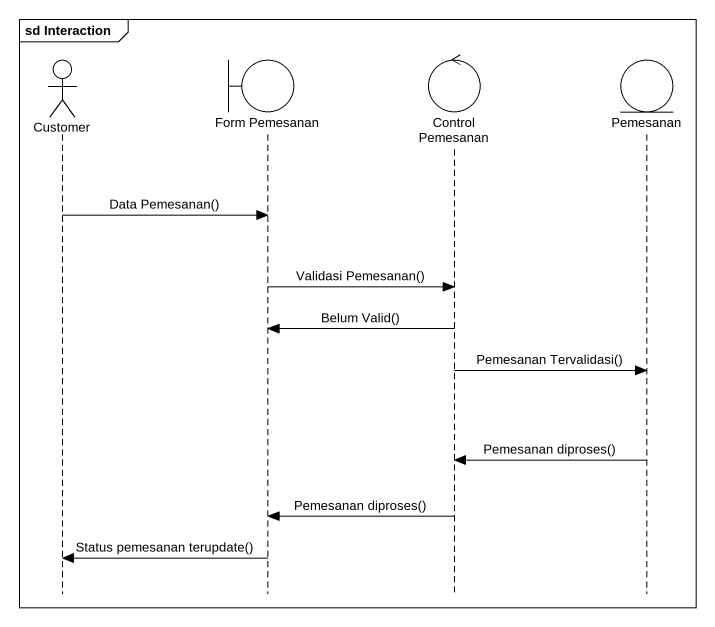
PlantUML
@startuml
mainframe sd Interaction
hide footbox
actor Customer
boundary "Form Pemesanan" as Form_Pemesanan
control "Control Pemesanan" as Control_Pemesanan
entity Pemesanan

Customer -> Form_Pemesanan : Data Pemesanan()
Form_Pemesanan -> Control_Pemesanan : Validasi Pemesanan()
Control_Pemesanan -> Form_Pemesanan : Belum Valid()
Control_Pemesanan -> Pemesanan : Pemesanan Tervalidasi()
Pemesanan -> Control_Pemesanan : Pemesanan diproses()
Control_Pemesanan -> Form_Pemesanan : Pemesanan diproses()
Form_Pemesanan -> Customer : Status pemesanan terupdate()
@enduml
